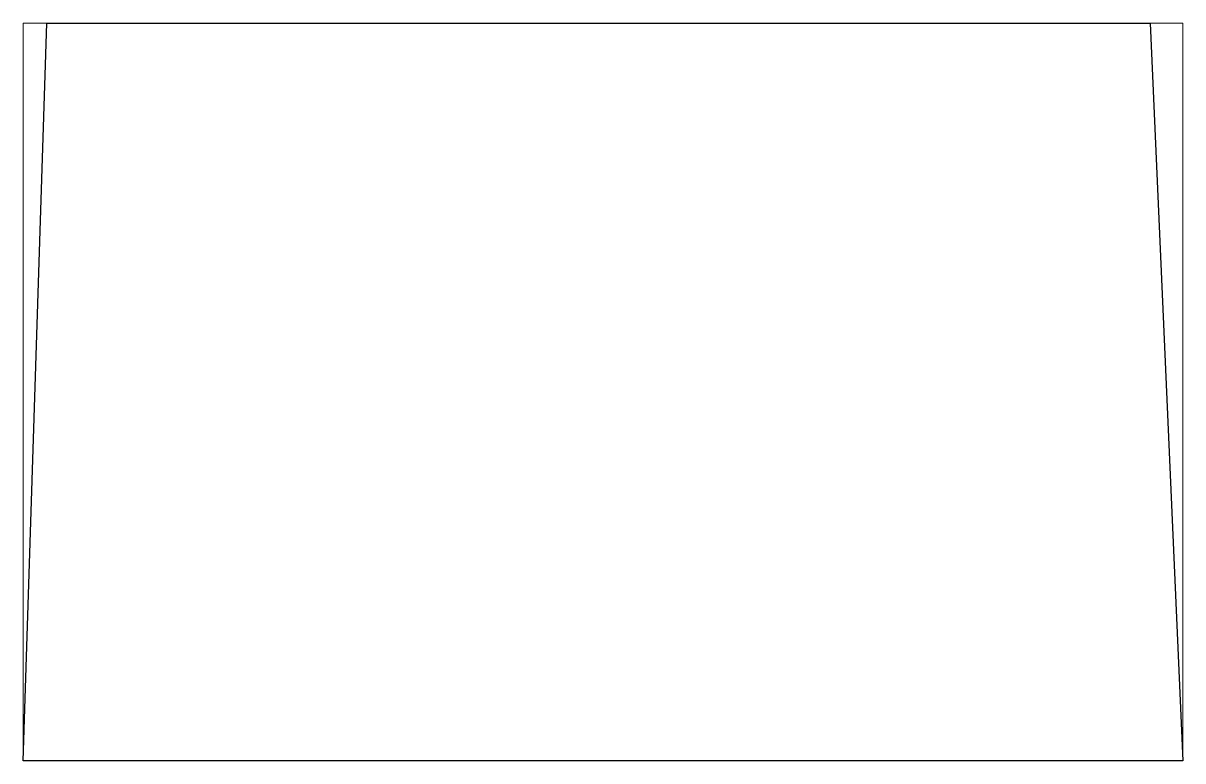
# Paper-space layout 'Layout1' of a CAD drawing. Header units: millimetres. Extents: x 0 to 257, y 16 to 179.
# The model-space entities are those that its viewports show. They can reach past a viewport. Long polylines and large blocks are cut down to what shows.
import ezdxf

# ---------------------------------------------------------------- set-up
doc = ezdxf.new("R2010")
doc.units = ezdxf.units.MM
doc.header["$LTSCALE"] = 10
doc.layers.add('MEMBERS', color=5, linetype='Continuous')

msp = doc.modelspace()

# ---------------------------------------------------------------- linework, layer by layer
at = {"layer": 'MEMBERS', "color": 3, "linetype": 'Continuous'}
for p, q in [((0, -385), (24.8, 385)), ((24.8, 385), (1176.9, 385)), ((1176.9, 385), (1211, -385)), ((1211, -385), (0, -385))]:
    msp.add_line(p, q, dxfattribs=at)

psp = doc.layouts.get("Layout1")

# ---------------------------------------------------------------- viewports
at = {"layer": '0'}
psp.add_viewport(center=(128.5, 97.5), size=(257, 163.4051), view_center_point=(605.52, 0), view_height=770, dxfattribs=at)

doc.saveas('drawing.dxf')
